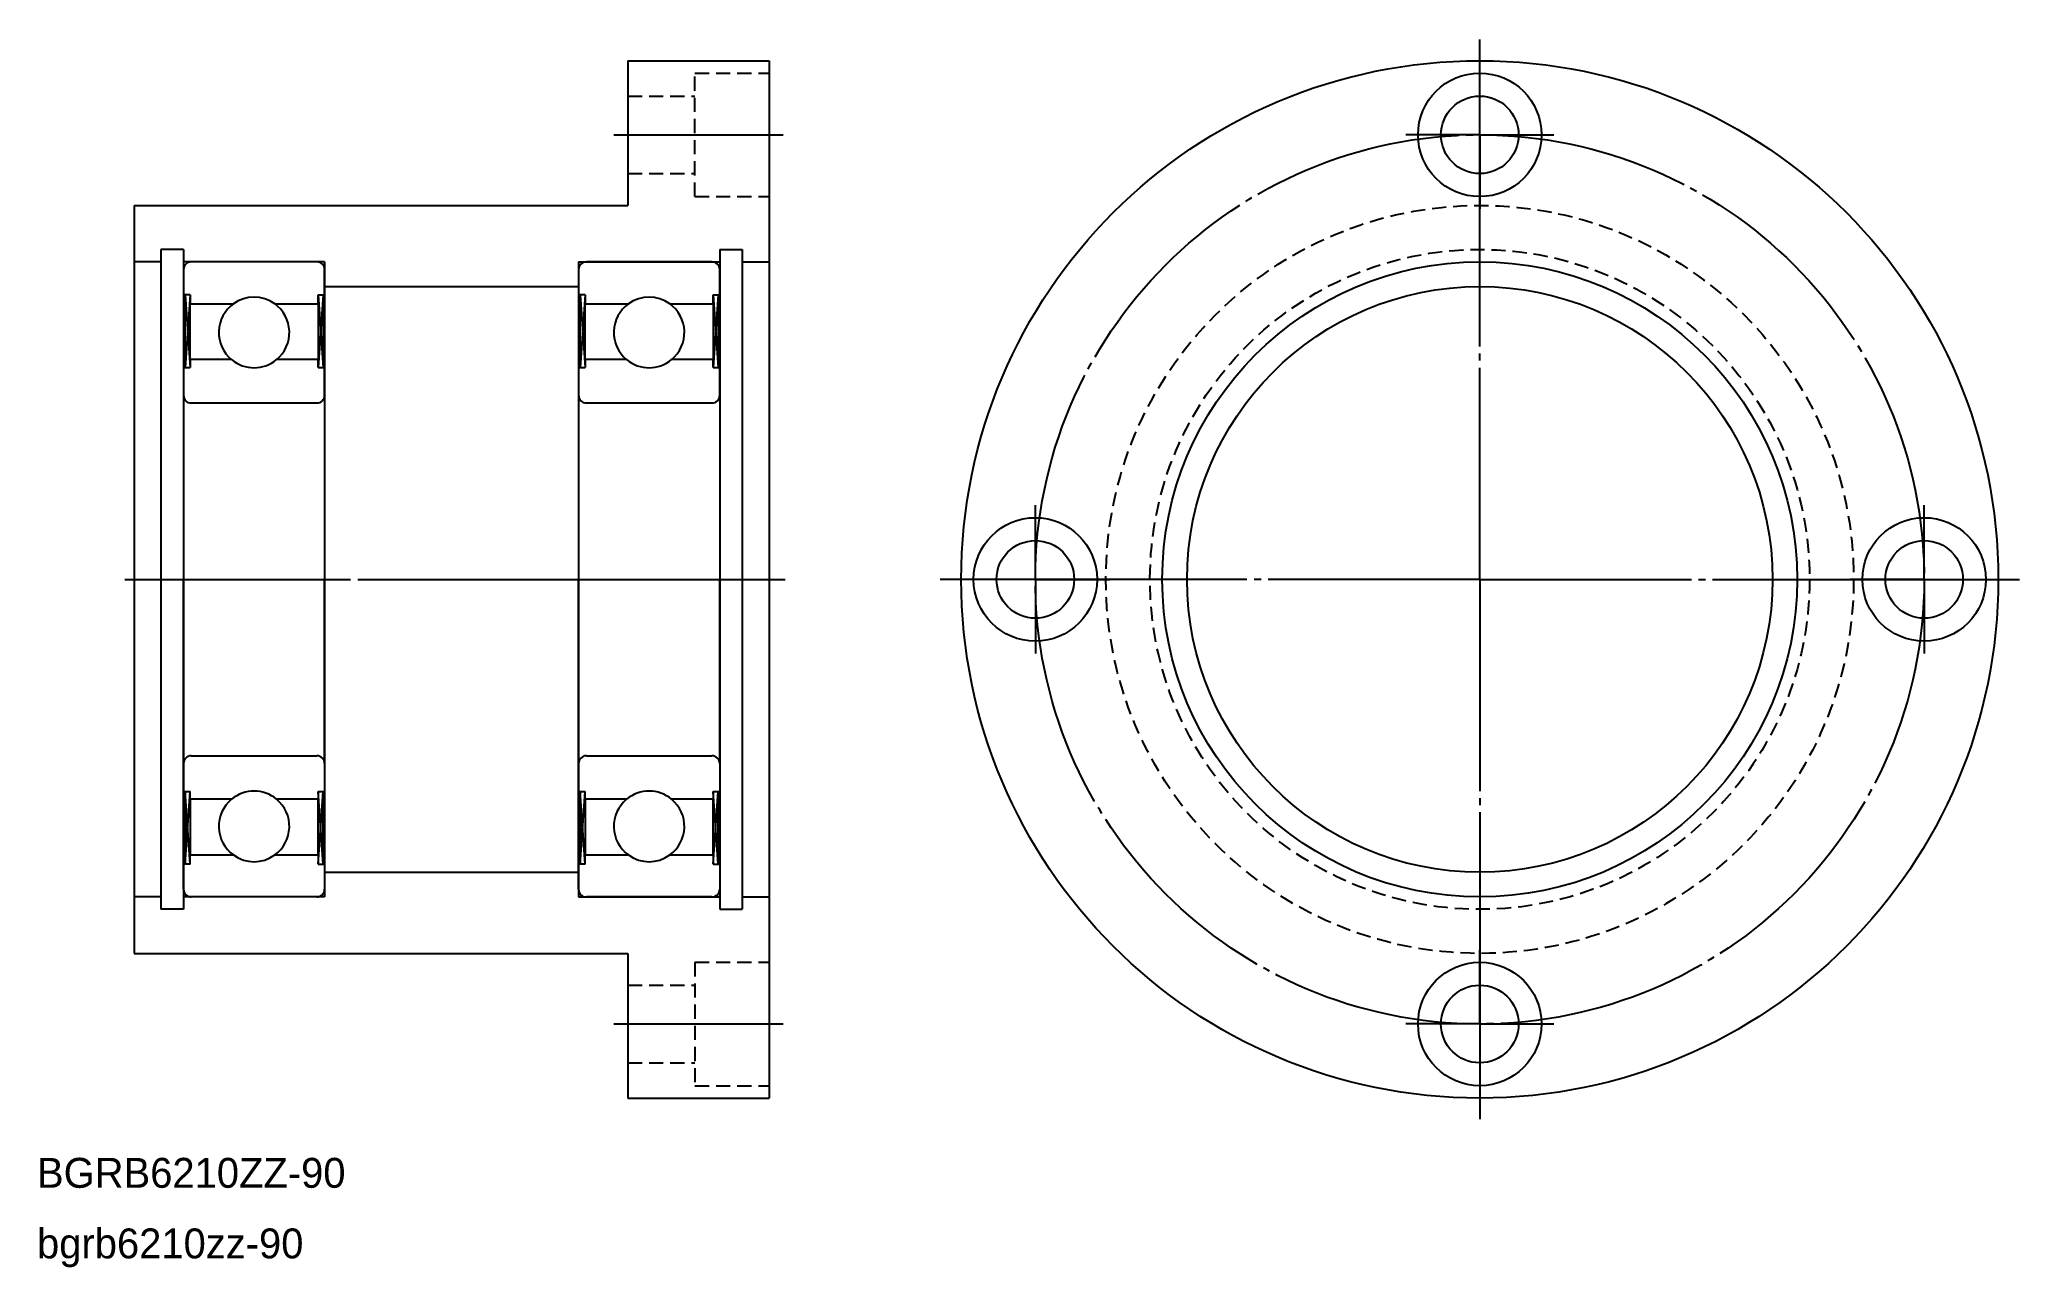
# Model space of a CAD drawing. Extents: x -139 to 142, y -92 to 82.
import ezdxf

# ---------------------------------------------------------------- set-up
doc = ezdxf.new("R2010")
doc.units = 0
doc.linetypes.add('CENTER', pattern=[33, 30, -1, 1, -1])
doc.linetypes.add('DASHED', pattern=[3, 2, -1])
doc.layers.get('0').update_dxf_attribs({"linetype": 'CONTINUOUS'})
doc.layers.add('CENTER', color=1, linetype='CENTER')

msp = doc.modelspace()

# ---------------------------------------------------------------- linework, layer by layer
at = {"color": 7, "linetype": 'CONTINUOUS'}
for p, q in [((-55.73, 78.78), (-35.73, 78.78)), ((-55.73, 78.78), (-55.73, 58.28)), ((-35.73, 78.78), (-35.73, -68.22)), ((-125.73, 58.28), (-55.73, 58.28)), ((-125.73, 58.28), (-125.73, -47.72)), ((-118.73, 52.03), (-121.93, 52.03)), ((-121.93, 52.03), (-121.93, -41.47)), ((-118.73, 52.03), (-118.73, -41.47)), ((-42.73, 52.03), (-39.53, 52.03)), ((-42.73, 52.03), (-42.73, -41.47)), ((-39.53, 52.03), (-39.53, -41.47)), ((-121.93, 50.28), (-125.73, 50.28)), ((-98.73, 50.28), (-118.73, 50.28)), ((-118.73, 49.18), (-118.73, 45.63)), ((-99.83, 50.28), (-117.63, 50.28)), ((-98.73, 50.28), (-98.73, -39.72)), ((-98.73, 45.63), (-98.73, 49.18)), ((-62.73, 50.28), (-42.73, 50.28)), ((-62.73, 50.28), (-62.73, -39.72)), ((-62.73, 49.18), (-62.73, 45.63)), ((-43.83, 50.28), (-61.63, 50.28)), ((-42.73, 45.63), (-42.73, 49.18)), ((-39.53, 50.28), (-35.73, 50.28)), ((-117.81, 45.63), (-118.73, 45.63)), ((-118.73, 45.63), (-118.73, 35.33)), ((-118.5, 35.33), (-118.5, 45.63)), ((-118.5, 45.63), (-117.81, 35.33)), ((-117.81, 45.63), (-118.5, 35.33)), ((-117.81, 45.63), (-117.81, 44.33)), ((-99.65, 44.33), (-99.65, 45.63)), ((-99.65, 45.63), (-98.73, 45.63)), ((-99.65, 45.63), (-98.96, 35.33)), ((-98.96, 45.63), (-99.65, 35.33)), ((-98.96, 45.63), (-98.96, 35.33)), ((-98.73, 46.78), (-62.73, 46.78)), ((-98.73, 45.63), (-98.73, 35.33)), ((-61.81, 45.63), (-62.73, 45.63)), ((-62.73, 45.63), (-62.73, 35.33)), ((-62.5, 35.33), (-62.5, 45.63)), ((-62.5, 45.63), (-61.81, 35.33)), ((-61.81, 45.63), (-62.5, 35.33)), ((-61.81, 45.63), (-61.81, 44.33)), ((-43.65, 44.33), (-43.65, 45.63)), ((-43.65, 45.63), (-42.73, 45.63)), ((-43.65, 45.63), (-42.96, 35.33)), ((-42.96, 45.63), (-43.65, 35.33)), ((-42.96, 45.63), (-42.96, 35.33)), ((-42.73, 45.63), (-42.73, 35.33)), ((-117.81, 44.33), (-111.66, 44.33)), ((-117.81, 36.43), (-117.81, 44.33)), ((-105.79, 44.33), (-99.65, 44.33)), ((-99.65, 44.33), (-99.65, 36.43)), ((-61.81, 44.33), (-55.66, 44.33)), ((-61.81, 36.43), (-61.81, 44.33)), ((-49.79, 44.33), (-43.65, 44.33)), ((-43.65, 44.33), (-43.65, 36.43)), ((-118.73, 35.33), (-118.73, 31.38)), ((-118.73, 35.33), (-117.81, 35.33)), ((-111.92, 36.43), (-117.81, 36.43)), ((-117.81, 36.43), (-117.81, 35.33)), ((-99.65, 36.43), (-105.54, 36.43)), ((-99.65, 35.33), (-99.65, 36.43)), ((-99.65, 35.33), (-98.73, 35.33)), ((-98.73, 31.38), (-98.73, 35.33)), ((-62.73, 35.33), (-62.73, 31.38)), ((-62.73, 35.33), (-61.81, 35.33)), ((-55.92, 36.43), (-61.81, 36.43)), ((-61.81, 36.43), (-61.81, 35.33)), ((-43.65, 36.43), (-49.54, 36.43)), ((-43.65, 35.33), (-43.65, 36.43)), ((-43.65, 35.33), (-42.73, 35.33)), ((-42.73, 31.38), (-42.73, 35.33)), ((-118.73, 31.38), (-118.73, 5.28)), ((-98.73, 31.38), (-98.73, 5.28)), ((-62.73, 31.38), (-62.73, 5.28)), ((-42.73, 31.38), (-42.73, 5.28)), ((-117.63, 30.28), (-99.83, 30.28)), ((-61.63, 30.28), (-43.83, 30.28)), ((-118.73, -20.82), (-118.73, 5.28)), ((-98.73, -20.82), (-98.73, 5.28)), ((-62.73, -20.82), (-62.73, 5.28)), ((-42.73, -20.82), (-42.73, 5.28)), ((-118.73, -24.77), (-118.73, -20.82)), ((-117.63, -19.72), (-99.83, -19.72)), ((-98.73, -20.82), (-98.73, -24.77)), ((-62.73, -24.77), (-62.73, -20.82)), ((-61.63, -19.72), (-43.83, -19.72)), ((-42.73, -20.82), (-42.73, -24.77)), ((-118.73, -35.07), (-118.73, -24.77)), ((-118.73, -24.77), (-117.81, -24.77)), ((-118.5, -24.77), (-118.5, -35.07)), ((-118.5, -35.07), (-117.81, -24.77)), ((-117.81, -35.07), (-118.5, -24.77)), ((-117.81, -25.87), (-117.81, -24.77)), ((-99.65, -24.77), (-99.65, -25.87)), ((-99.65, -24.77), (-98.73, -24.77)), ((-99.65, -35.07), (-98.96, -24.77)), ((-98.96, -35.07), (-99.65, -24.77)), ((-98.96, -35.07), (-98.96, -24.77)), ((-98.73, -35.07), (-98.73, -24.77)), ((-62.73, -35.07), (-62.73, -24.77)), ((-62.73, -24.77), (-61.81, -24.77)), ((-62.5, -24.77), (-62.5, -35.07)), ((-62.5, -35.07), (-61.81, -24.77)), ((-61.81, -35.07), (-62.5, -24.77)), ((-61.81, -25.87), (-61.81, -24.77)), ((-43.65, -24.77), (-43.65, -25.87)), ((-43.65, -24.77), (-42.73, -24.77)), ((-43.65, -35.07), (-42.96, -24.77)), ((-42.96, -35.07), (-43.65, -24.77)), ((-42.96, -35.07), (-42.96, -24.77)), ((-42.73, -35.07), (-42.73, -24.77)), ((-111.92, -25.87), (-117.81, -25.87)), ((-117.81, -25.87), (-117.81, -33.77)), ((-99.65, -25.87), (-105.54, -25.87)), ((-99.65, -33.77), (-99.65, -25.87)), ((-55.92, -25.87), (-61.81, -25.87)), ((-61.81, -25.87), (-61.81, -33.77)), ((-43.65, -25.87), (-49.54, -25.87)), ((-43.65, -33.77), (-43.65, -25.87)), ((-118.73, -38.62), (-118.73, -35.07)), ((-117.81, -35.07), (-118.73, -35.07)), ((-117.81, -33.77), (-111.66, -33.77)), ((-117.81, -35.07), (-117.81, -33.77)), ((-105.79, -33.77), (-99.65, -33.77)), ((-99.65, -33.77), (-99.65, -35.07)), ((-99.65, -35.07), (-98.73, -35.07)), ((-98.73, -35.07), (-98.73, -38.62)), ((-98.73, -36.22), (-62.73, -36.22)), ((-62.73, -38.62), (-62.73, -35.07)), ((-61.81, -35.07), (-62.73, -35.07)), ((-61.81, -33.77), (-55.66, -33.77)), ((-61.81, -35.07), (-61.81, -33.77)), ((-49.79, -33.77), (-43.65, -33.77)), ((-43.65, -33.77), (-43.65, -35.07)), ((-43.65, -35.07), (-42.73, -35.07)), ((-42.73, -35.07), (-42.73, -38.62)), ((-121.93, -39.72), (-125.73, -39.72)), ((-118.73, -41.47), (-121.93, -41.47)), ((-98.73, -39.72), (-118.73, -39.72)), ((-99.83, -39.72), (-117.63, -39.72)), ((-62.73, -39.72), (-42.73, -39.72)), ((-43.83, -39.72), (-61.63, -39.72)), ((-42.73, -41.47), (-39.53, -41.47)), ((-39.53, -39.72), (-35.73, -39.72)), ((-125.73, -47.72), (-55.73, -47.72)), ((-55.73, -47.72), (-55.73, -68.22)), ((-55.73, -68.22), (-35.73, -68.22))]:
    msp.add_line(p, q, dxfattribs=at)
at = {"color": 3, "linetype": 'DASHED'}
for p, q in [((-46.23, 59.53), (-46.23, 77.03)), ((-46.23, 77.03), (-35.73, 77.03)), ((-55.73, 73.78), (-46.23, 73.78)), ((-55.73, 62.78), (-46.23, 62.78)), ((-46.23, 59.53), (-35.73, 59.53)), ((-46.23, -48.97), (-46.23, -66.47)), ((-46.23, -48.97), (-35.73, -48.97)), ((-55.73, -52.22), (-46.23, -52.22)), ((-55.73, -63.22), (-46.23, -63.22)), ((-46.23, -66.47), (-35.73, -66.47))]:
    msp.add_line(p, q, dxfattribs=at)
at = {"color": 1, "linetype": 'CENTER'}
msp.add_line((-127.04, 5.28), (-33.46, 5.28), dxfattribs=at)
at = {"color": 7, "linetype": 'CONTINUOUS'}
for centre, radius in [((65.02, 5.28), 73.5), ((65.02, 68.28), 8.75), ((65.02, 68.28), 5.5), ((65.02, 5.28), 45), ((65.02, 5.28), 41.5), ((2.02, 5.28), 8.75), ((128.02, 5.28), 8.75), ((2.02, 5.28), 5.5), ((128.02, 5.28), 5.5), ((65.02, -57.72), 8.75), ((65.02, -57.72), 5.5)]:
    msp.add_circle(centre, radius, dxfattribs=at)
at = {"color": 3, "linetype": 'DASHED'}
for radius in [53, 46.75]:
    msp.add_circle((65.02, 5.28), radius, dxfattribs=at)
at = {"color": 7, "linetype": 'CONTINUOUS'}
for centre, radius, start, end in [((-117.63, 49.18), 1.1, 90, 180), ((-99.83, 49.18), 1.1, 0, 90), ((-61.63, 49.18), 1.1, 90, 180), ((-43.83, 49.18), 1.1, 0, 90), ((-108.73, 40.28), 5, 54.0959, 125.9041), ((-52.73, 40.28), 5, 54.0959, 125.9041), ((-108.73, 40.28), 5, 125.9041, 230.3539), ((-108.73, 40.28), 5, 309.6461, 54.0959), ((-52.73, 40.28), 5, 125.9041, 230.3539), ((-52.73, 40.28), 5, 309.6461, 54.0959), ((-108.73, 40.28), 5, 230.3539, 309.6461), ((-52.73, 40.28), 5, 230.3539, 309.6461), ((-117.63, 31.38), 1.1, 180, 270), ((-99.83, 31.38), 1.1, 270, 0), ((-61.63, 31.38), 1.1, 180, 270), ((-43.83, 31.38), 1.1, 270, 0), ((-117.63, -20.82), 1.1, 90, 180), ((-99.83, -20.82), 1.1, 0, 90), ((-61.63, -20.82), 1.1, 90, 180), ((-43.83, -20.82), 1.1, 0, 90), ((-108.73, -29.72), 5, 50.3539, 129.6461), ((-52.73, -29.72), 5, 50.3539, 129.6461), ((-108.73, -29.72), 5, 129.6461, 234.0959), ((-108.73, -29.72), 5, 305.9041, 50.3539), ((-52.73, -29.72), 5, 129.6461, 234.0959), ((-52.73, -29.72), 5, 305.9041, 50.3539), ((-108.73, -29.72), 5, 234.0959, 305.9041), ((-52.73, -29.72), 5, 234.0959, 305.9041), ((-117.63, -38.62), 1.1, 180, 270), ((-99.83, -38.62), 1.1, 270, 0), ((-61.63, -38.62), 1.1, 180, 270), ((-43.83, -38.62), 1.1, 270, 0)]:
    msp.add_arc(centre, radius, start, end, dxfattribs=at)
at = {"layer": 'CENTER', "color": 1, "linetype": 'CENTER'}
for p, q in [((65.02, 5.28), (65.02, 81.78)), ((65.02, 68.28), (65.02, 78.78)), ((-57.73, 68.28), (-33.73, 68.28)), ((65.02, 68.28), (54.52, 68.28)), ((65.02, 68.28), (65.02, 57.78)), ((65.02, 68.28), (75.52, 68.28)), ((2.02, 5.28), (2.02, 15.78)), ((128.02, 5.28), (128.02, 15.78)), ((-121.73, 5.28), (-95.73, 5.28)), ((-65.73, 5.28), (-39.73, 5.28)), ((65.02, 5.28), (-11.48, 5.28)), ((2.02, 5.28), (-8.48, 5.28)), ((2.02, 5.28), (2.02, -5.22)), ((2.02, 5.28), (12.52, 5.28)), ((65.02, 5.28), (65.02, -71.22)), ((65.02, 5.28), (141.52, 5.28)), ((128.02, 5.28), (117.52, 5.28)), ((128.02, 5.28), (128.02, -5.22)), ((128.02, 5.28), (138.52, 5.28)), ((65.02, -57.72), (65.02, -47.22)), ((-57.73, -57.72), (-33.73, -57.72)), ((65.02, -57.72), (54.52, -57.72)), ((65.02, -57.72), (75.52, -57.72)), ((65.02, -57.72), (65.02, -68.22))]:
    msp.add_line(p, q, dxfattribs=at)
msp.add_circle((65.02, 5.28), 63, dxfattribs=at)

# ---------------------------------------------------------------- texts
at = {"color": 7, "linetype": 'CONTINUOUS'}
for s, p in [('BGRB6210ZZ-90', (-139.5, -80.93)), ('bgrb6210zz-90', (-139.5, -90.93))]:
    msp.add_text(s, height=4.2333, dxfattribs=at).set_placement(p)

doc.saveas('drawing.dxf')
